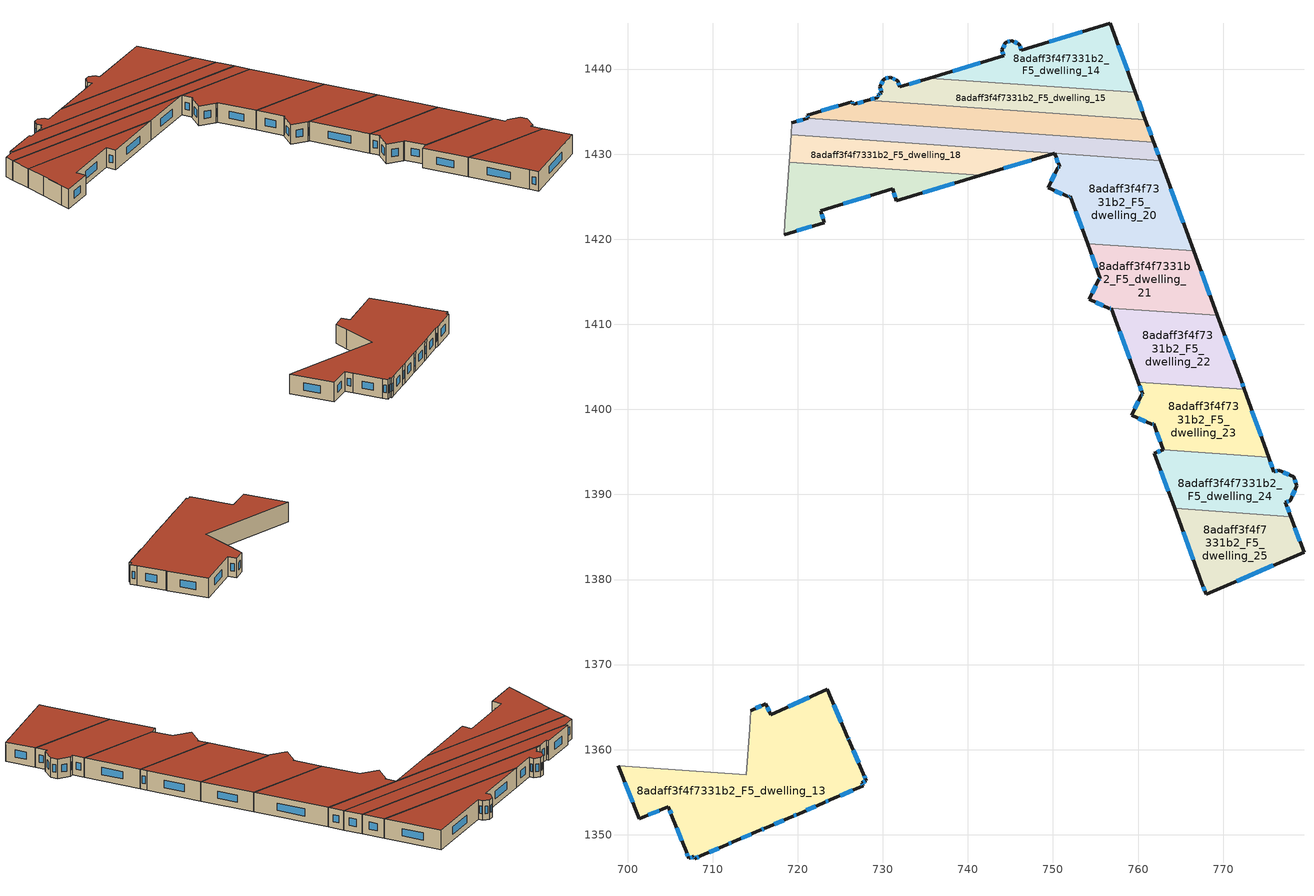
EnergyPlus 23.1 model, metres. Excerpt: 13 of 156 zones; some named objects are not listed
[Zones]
8adaff3f4f7331b2_F5_dwelling_13
 floor to 8adaff3f4f7331b2_F4_dwelling_13 (EU_floor_Construction): 723.47,1367.08 725.9,1361.42 726,1361.16 727.69,1357.19 728.07,1356.35 727.54,1356.1 727.67,1355.74 723.81,1354.09 723.06,1353.77 720.06,1352.43 719.31,1352.11 716.27,1350.81 715.51,1350.5 712.41,1349.17 711.67,1348.83 708.61,1347.51 707.87,1347.2 707.75,1347.45 707.19,1347.24 706.87,1348.06 705.26,1352.07 704.79,1353.27 701.37,1351.91 698.87,1358.1 713.97,1357.05 714.49,1364.6 716.25,1365.38 716.8,1364.13 z15
 wall outside (EU_wall_Construction): 698.87,1358.1 701.37,1351.91 704.79,1353.27 705.26,1352.07 706.87,1348.06 707.19,1347.24 707.75,1347.45 707.87,1347.2 708.61,1347.51 711.67,1348.83 712.41,1349.17 715.51,1350.5 716.27,1350.81 719.31,1352.11 720.06,1352.43 723.06,1353.77 723.81,1354.09 727.67,1355.74 727.54,1356.1 728.07,1356.35 727.69,1357.19 726,1361.16 725.9,1361.42 723.47,1367.08 716.8,1364.13 716.25,1365.38 714.49,1364.6 z15:18
 wall to 8adaff3f4f7331b2_F5_dwelling_12 (EU_wall_Construction): 714.34,1362.46 713.97,1357.05 698.87,1358.1 z15:18
 wall to 8adaff3f4f7331b2_F5_dwelling_11 (EU_wall_Construction): 714.49,1364.6 714.34,1362.46 z15:18
 window (EU_Window_Construction): 715.7,1365.13 715.04,1364.84 / 716.63,1364.52 716.42,1364.99 / 721.38,1366.15 718.89,1365.05 / 725.14,1363.19 724.23,1365.3 / 725.97,1361.24 725.93,1361.34 / 727.16,1358.44 726.53,1359.92 / 727.95,1356.61 727.81,1356.93 / 727.71,1356.18 727.91,1356.27 / 727.63,1355.85 727.58,1355.99 / 725.02,1354.61 726.46,1355.23 / 723.3,1353.87 723.58,1353.99 / 721,1352.85 722.12,1353.35 / 719.55,1352.21 719.83,1352.33 / 717.22,1351.22 718.36,1351.7 / 715.75,1350.6 716.03,1350.72 / 713.38,1349.59 714.54,1350.08 / 711.9,1348.94 712.18,1349.06 / 709.57,1347.93 710.71,1348.42 / 708.1,1347.3 708.38,1347.41 / 707.79,1347.37 707.83,1347.28 / 707.37,1347.3 707.57,1347.38 / 706.97,1347.8 707.09,1347.49 / 705.76,1350.81 706.36,1349.32 / 704.93,1352.9 705.11,1352.45 / 702.44,1352.33 703.72,1352.84 / 699.65,1356.16 700.59,1353.85 z15.94:17.06
 roof outside (EU_roof_Construction): 723.81,1354.09 727.67,1355.74 727.54,1356.1 728.07,1356.35 727.69,1357.19 726,1361.16 725.9,1361.42 723.47,1367.08 716.8,1364.13 716.25,1365.38 714.49,1364.6 713.97,1357.05 698.87,1358.1 701.37,1351.91 704.79,1353.27 705.26,1352.07 706.87,1348.06 707.19,1347.24 707.75,1347.45 707.87,1347.2 708.61,1347.51 711.67,1348.83 712.41,1349.17 715.51,1350.5 716.27,1350.81 719.31,1352.11 720.06,1352.43 723.06,1353.77 z18
8adaff3f4f7331b2_F5_dwelling_14
 floor to 8adaff3f4f7331b2_F4_dwelling_14 (EU_floor_Construction): 756.73,1445.37 759.7,1437.26 735.48,1438.95 744.19,1441.54 743.98,1442.25 744.46,1443.13 745.16,1443.35 746.06,1442.9 746.27,1442.2 z15
 wall outside (EU_wall_Construction): 759.7,1437.26 756.73,1445.37 746.27,1442.2 746.06,1442.9 745.16,1443.35 744.46,1443.13 743.98,1442.25 744.19,1441.54 735.48,1438.95 z15:18
 wall to 8adaff3f4f7331b2_F5_dwelling_15 (EU_wall_Construction): 735.48,1438.95 759.7,1437.26 z15:18
 window (EU_Window_Construction): 744.94,1443.28 744.68,1443.2 / 745.78,1443.04 745.44,1443.21 / 746.21,1442.42 746.12,1442.68 / 753.45,1444.37 749.55,1443.19 / 758.77,1439.8 757.66,1442.82 / 741.46,1440.73 738.21,1439.76 / 744.05,1442.03 744.13,1441.76 / 744.31,1442.85 744.13,1442.52 z15.94:17.06
 roof outside (EU_roof_Construction): 759.7,1437.26 756.73,1445.37 746.27,1442.2 746.06,1442.9 745.16,1443.35 744.46,1443.13 743.98,1442.25 744.19,1441.54 735.48,1438.95 z18
8adaff3f4f7331b2_F5_dwelling_15
 floor to 8adaff3f4f7331b2_F4_dwelling_15 (EU_floor_Construction): 759.7,1437.26 760.87,1434.06 728.25,1436.34 729.36,1436.66 729.45,1436.86 729.55,1437.01 729.58,1437.04 729.75,1437.18 729.87,1437.24 729.65,1437.94 730.13,1438.82 730.86,1439.06 731.76,1438.61 731.98,1437.91 735.48,1438.95 z15
 wall outside (EU_wall_Construction): 735.48,1438.95 731.98,1437.91 731.76,1438.61 730.86,1439.06 730.13,1438.82 729.65,1437.94 729.87,1437.24 729.75,1437.18 729.58,1437.04 729.55,1437.01 729.45,1436.86 729.36,1436.66 / 760.87,1434.06 759.7,1437.26 / 729.36,1436.65 728.25,1436.34 z15:18
 wall to 8adaff3f4f7331b2_F5_dwelling_16 (EU_wall_Construction): 728.25,1436.34 760.87,1434.06 z15:18
 window (EU_Window_Construction): 729.42,1436.8 729.39,1436.72 / 729.51,1436.96 729.48,1436.91 / 729.7,1437.14 729.63,1437.09 / 729.83,1437.22 729.79,1437.2 / 729.72,1437.72 729.8,1437.46 / 729.98,1438.54 729.8,1438.22 / 730.63,1438.98 730.36,1438.9 / 731.48,1438.75 731.14,1438.92 / 731.91,1438.12 731.83,1438.39 / 734.38,1438.62 733.08,1438.23 / 760.5,1435.07 760.07,1436.26 / 729.01,1436.55 728.6,1436.44 z15.94:17.06
 roof outside (EU_roof_Construction): 760.87,1434.06 759.7,1437.26 735.48,1438.95 731.98,1437.91 731.76,1438.61 730.86,1439.06 730.13,1438.82 729.65,1437.94 729.87,1437.24 729.75,1437.18 729.58,1437.04 729.55,1437.01 729.45,1436.86 729.36,1436.66 728.25,1436.34 z18
8adaff3f4f7331b2_F5_dwelling_16
 floor to 8adaff3f4f7331b2_F4_dwelling_16 (EU_floor_Construction): 760.87,1434.06 761.84,1431.41 721.24,1434.24 721.1,1434.59 726.4,1436.17 726.53,1435.86 728.25,1436.34 z15
 wall outside (EU_wall_Construction): 728.25,1436.34 726.53,1435.86 726.4,1436.17 721.1,1434.59 721.24,1434.24 / 761.84,1431.41 760.87,1434.06 z15:18
 wall to 8adaff3f4f7331b2_F5_dwelling_17 (EU_wall_Construction): 721.24,1434.24 761.84,1431.41 z15:18
 window (EU_Window_Construction): 721.14,1434.48 721.19,1434.35 / 724.74,1435.67 722.76,1435.08 / 726.49,1435.95 726.44,1436.07 / 727.71,1436.19 727.07,1436.01 / 761.54,1432.24 761.17,1433.23 z15.94:17.06
 roof outside (EU_roof_Construction): 761.84,1431.41 760.87,1434.06 728.25,1436.34 726.53,1435.86 726.4,1436.17 721.1,1434.59 721.24,1434.24 z18
8adaff3f4f7331b2_F5_dwelling_17
 floor to 8adaff3f4f7331b2_F4_dwelling_17 (EU_floor_Construction): 761.84,1431.41 762.64,1429.24 719.21,1432.26 719.31,1433.68 721.19,1434.22 721.24,1434.24 z15
 wall outside (EU_wall_Construction): 721.24,1434.24 721.19,1434.22 719.31,1433.68 / 762.64,1429.24 761.84,1431.41 z15:18
 wall to 8adaff3f4f7331b2_F5_dwelling_18 (EU_wall_Construction): 719.21,1432.26 750.18,1430.1 z15:18
 wall to 8adaff3f4f7331b2_F5_dwelling_0 (EU_wall_Construction): 719.31,1433.68 719.21,1432.26 z15:18
 wall to 8adaff3f4f7331b2_F5_dwelling_20 (EU_wall_Construction): 750.18,1430.1 762.64,1429.24 z15:18
 window (EU_Window_Construction): 720.6,1434.05 719.9,1433.85 / 762.39,1429.92 762.09,1430.73 z15.94:17.06
 roof outside (EU_roof_Construction): 762.64,1429.24 761.84,1431.41 721.24,1434.24 721.19,1434.22 719.31,1433.68 719.21,1432.26 z18
8adaff3f4f7331b2_F5_dwelling_18
 floor to 8adaff3f4f7331b2_F4_dwelling_18 (EU_floor_Construction): 750.18,1430.1 741.52,1427.5 718.99,1429.07 719.21,1432.26 z15
 wall outside (EU_wall_Construction): 741.52,1427.5 750.18,1430.1 z15:18
 wall to 8adaff3f4f7331b2_F5_dwelling_19 (EU_wall_Construction): 718.99,1429.07 741.52,1427.5 z15:18
 wall to 8adaff3f4f7331b2_F5_dwelling_0 (EU_wall_Construction): 719.21,1432.26 718.99,1429.07 z15:18
 window (EU_Window_Construction): 744.24,1428.31 747.47,1429.29 z15.94:17.06
 roof outside (EU_roof_Construction): 750.18,1430.1 719.21,1432.26 718.99,1429.07 741.52,1427.5 z18
8adaff3f4f7331b2_F5_dwelling_19
 floor to 8adaff3f4f7331b2_F4_dwelling_19 (EU_floor_Construction): 741.52,1427.5 731.57,1424.5 731.15,1425.92 722.68,1423.37 723.1,1421.94 718.39,1420.52 718.99,1429.07 z15
 wall outside (EU_wall_Construction): 718.39,1420.52 723.1,1421.94 722.68,1423.37 731.15,1425.92 731.57,1424.5 741.52,1427.5 z15:18
 wall to 8adaff3f4f7331b2_F5_dwelling_0 (EU_wall_Construction): 718.99,1429.07 718.76,1425.82 z15:18
 wall to 8adaff3f4f7331b2_F5_dwelling_1 (EU_wall_Construction): 718.76,1425.82 718.49,1421.97 z15:18
 wall to 8adaff3f4f7331b2_F5_dwelling_2 (EU_wall_Construction): 718.49,1421.97 718.39,1420.52 z15:18
 window (EU_Window_Construction): 734.69,1425.44 738.4,1426.56 / 731.28,1425.48 731.44,1424.95 / 725.33,1424.17 728.49,1425.12 / 722.97,1422.39 722.81,1422.92 / 719.87,1420.97 721.62,1421.5 z15.94:17.06
 roof outside (EU_roof_Construction): 741.52,1427.5 718.99,1429.07 718.39,1420.52 723.1,1421.94 722.68,1423.37 731.15,1425.92 731.57,1424.5 z18
8adaff3f4f7331b2_F5_dwelling_20
 floor to 8adaff3f4f7331b2_F4_dwelling_20 (EU_floor_Construction): 762.64,1429.24 766.53,1418.62 754.07,1419.49 752.03,1425.05 751.83,1424.97 749.44,1426.06 750.56,1428.43 750.77,1428.5 750.18,1430.1 z15
 wall outside (EU_wall_Construction): 750.18,1430.1 750.77,1428.5 750.56,1428.43 749.44,1426.06 751.83,1424.97 752.03,1425.05 754.07,1419.49 / 766.53,1418.62 762.64,1429.24 z15:18
 wall to 8adaff3f4f7331b2_F5_dwelling_21 (EU_wall_Construction): 754.07,1419.49 766.53,1418.62 z15:18
 window (EU_Window_Construction): 750.21,1427.69 749.8,1426.8 / 750.71,1428.48 750.63,1428.45 / 750.37,1429.6 750.59,1429.01 / 765.31,1421.95 763.86,1425.91 / 752.67,1423.3 753.43,1421.23 / 751.9,1425 751.97,1425.02 / 750.19,1425.72 751.08,1425.31 z15.94:17.06
 roof outside (EU_roof_Construction): 766.53,1418.62 762.64,1429.24 750.18,1430.1 750.77,1428.5 750.56,1428.43 749.44,1426.06 751.83,1424.97 752.03,1425.05 754.07,1419.49 z18
8adaff3f4f7331b2_F5_dwelling_21
 floor to 8adaff3f4f7331b2_F4_dwelling_21 (EU_floor_Construction): 766.53,1418.62 769.31,1411.04 756.85,1411.91 756.65,1411.84 754.26,1412.92 755.38,1415.29 755.58,1415.37 754.07,1419.49 z15
 wall outside (EU_wall_Construction): 754.07,1419.49 755.58,1415.37 755.38,1415.29 754.26,1412.92 756.65,1411.84 756.85,1411.91 / 769.31,1411.04 766.53,1418.62 z15:18
 wall to 8adaff3f4f7331b2_F5_dwelling_22 (EU_wall_Construction): 756.85,1411.91 769.31,1411.04 z15:18
 window (EU_Window_Construction): 755.52,1415.35 755.44,1415.32 / 754.54,1418.2 755.11,1416.66 / 768.44,1413.42 767.4,1416.24 / 756.71,1411.86 756.79,1411.89 / 755.01,1412.58 755.9,1412.18 / 755.03,1414.55 754.61,1413.66 z15.94:17.06
 roof outside (EU_roof_Construction): 769.31,1411.04 766.53,1418.62 754.07,1419.49 755.58,1415.37 755.38,1415.29 754.26,1412.92 756.65,1411.84 756.85,1411.91 z18
8adaff3f4f7331b2_F5_dwelling_22
 floor to 8adaff3f4f7331b2_F4_dwelling_22 (EU_floor_Construction): 769.31,1411.04 772.1,1403.41 772.49,1402.35 760.03,1403.22 756.85,1411.91 z15
 wall outside (EU_wall_Construction): 756.85,1411.91 760.03,1403.22 / 772.49,1402.35 772.1,1403.41 769.31,1411.04 z15:18
 wall to 8adaff3f4f7331b2_F5_dwelling_23 (EU_wall_Construction): 760.03,1403.22 772.49,1402.35 z15:18
 window (EU_Window_Construction): 757.85,1409.19 759.03,1405.94 / 771.23,1405.8 770.18,1408.65 / 772.37,1402.68 772.22,1403.08 z15.94:17.06
 roof outside (EU_roof_Construction): 772.49,1402.35 772.1,1403.41 769.31,1411.04 756.85,1411.91 760.03,1403.22 z18
8adaff3f4f7331b2_F5_dwelling_23
 floor to 8adaff3f4f7331b2_F4_dwelling_23 (EU_floor_Construction): 772.49,1402.35 775.36,1394.37 762.96,1395.23 761.84,1398.3 761.64,1398.23 759.25,1399.32 760.37,1401.68 760.57,1401.76 760.03,1403.22 z15
 wall outside (EU_wall_Construction): 760.03,1403.22 760.57,1401.76 760.37,1401.68 759.25,1399.32 761.64,1398.23 761.84,1398.3 762.96,1395.23 / 775.36,1394.37 772.49,1402.35 z15:18
 wall to 8adaff3f4f7331b2_F5_dwelling_24 (EU_wall_Construction): 762.96,1395.23 775.36,1394.37 z15:18
 window (EU_Window_Construction): 761.7,1398.25 761.77,1398.28 / 760,1398.97 760.89,1398.57 / 760.02,1400.94 759.6,1400.06 / 760.5,1401.73 760.43,1401.71 / 760.2,1402.76 760.4,1402.21 / 774.46,1396.87 773.39,1399.85 / 762.19,1397.34 762.61,1396.19 z15.94:17.06
 roof outside (EU_roof_Construction): 775.36,1394.37 772.49,1402.35 760.03,1403.22 760.57,1401.76 760.37,1401.68 759.25,1399.32 761.64,1398.23 761.84,1398.3 762.96,1395.23 z18
8adaff3f4f7331b2_F5_dwelling_24
 floor to 8adaff3f4f7331b2_F4_dwelling_24 (EU_floor_Construction): 778.27,1392.07 778.65,1391.03 777.87,1389.28 777.33,1389.07 777.95,1387.4 764.3,1388.35 761.92,1394.84 762.96,1395.23 775.36,1394.37 775.97,1392.65 776.52,1392.86 z15
 wall outside (EU_wall_Construction): 777.95,1387.4 777.33,1389.07 777.87,1389.28 778.65,1391.03 778.27,1392.07 776.52,1392.86 775.97,1392.65 775.36,1394.37 / 762.96,1395.23 761.92,1394.84 764.3,1388.35 z15:18
 wall to 8adaff3f4f7331b2_F5_dwelling_25 (EU_wall_Construction): 764.3,1388.35 777.95,1387.4 z15:18
 window (EU_Window_Construction): 778.53,1391.36 778.39,1391.75 / 778.11,1389.83 778.4,1390.48 / 777.5,1389.13 777.7,1389.21 / 777.76,1387.92 777.52,1388.54 / 762.66,1392.81 763.55,1390.38 / 762.63,1395.11 762.24,1394.96 / 775.78,1393.19 775.55,1393.83 / 776.35,1392.79 776.14,1392.71 / 777.72,1392.32 777.07,1392.61 z15.94:17.06
 roof outside (EU_roof_Construction): 777.95,1387.4 777.33,1389.07 777.87,1389.28 778.65,1391.03 778.27,1392.07 776.52,1392.86 775.97,1392.65 775.36,1394.37 762.96,1395.23 761.92,1394.84 764.3,1388.35 z18
8adaff3f4f7331b2_F5_dwelling_25
 floor to 8adaff3f4f7331b2_F4_dwelling_25 (EU_floor_Construction): 777.95,1387.4 779.51,1383.21 768.01,1378.25 767.51,1379.57 764.3,1388.35 z15
 wall outside (EU_wall_Construction): 764.3,1388.35 767.51,1379.57 768.01,1378.25 779.51,1383.21 777.95,1387.4 z15:18
 window (EU_Window_Construction): 765.3,1385.6 766.5,1382.32 / 779.02,1384.52 778.44,1386.08 / 771.62,1379.8 775.9,1381.65 / 767.67,1379.16 767.86,1378.66 z15.94:17.06
 roof outside (EU_roof_Construction): 779.51,1383.21 777.95,1387.4 764.3,1388.35 767.51,1379.57 768.01,1378.25 z18
[Building]
EU S2 Campaign: North Axis=0; Terrain=City; Solar Distribution=FullExterior
[Site:Location]
Vienna: Latitude=48; Longitude=16.5; Time Zone=1; Elevation=183
[SizingPeriod:WeatherFileDays]
AnnualSizingPeriod: Begin Month=1; Begin Day of Month=1; End Month=12; End Day of Month=31; Day of Week for Start Day=Monday; Use Weather File Daylight Saving Period=No; Use Weather File Rain and Snow Indicators=No
[MATERIAL]
EU_InternalMass_Material: Roughness=MediumRough; Thickness=0.1; Conductivity=1; Density=1800; Specific Heat=900; Thermal Absorptance=0.9; Solar Absorptance=0.7; Visible Absorptance=0.7
[MATERIAL:NOMASS] Roughness=MediumRough; Thermal Absorptance=0.9; Solar Absorptance=0.7; Visible Absorptance=0.7
Name | Thermal Resistance
EU_wall_NoMass | 0.914258
EU_roof_NoMass | 0.954009
EU_floor_NoMass | 1.09711
[WINDOWMATERIAL:SIMPLEGLAZINGSYSTEM]
EU_Window_SimpleGlazing: UFactor=2.09642; Solar Heat Gain Coefficient=0.65; Visible Transmittance=0.65
[CONSTRUCTION]
EU_wall_Construction: EU_wall_NoMass
EU_roof_Construction: EU_roof_NoMass
EU_floor_Construction: EU_floor_NoMass
EU_Window_Construction: EU_Window_SimpleGlazing
EU_InternalMass_Construction: EU_InternalMass_Material
[ZONE] Type=1; Multiplier=1; Ceiling Height=autocalculate; Floor Area=autocalculate; Part of Total Floor Area=Yes
Name | Volume
8adaff3f4f7331b2_F5_dwelling_13 | 781.824
8adaff3f4f7331b2_F5_dwelling_14 | 293.911
8adaff3f4f7331b2_F5_dwelling_15 | 276.693
8adaff3f4f7331b2_F5_dwelling_16 | 290.443
8adaff3f4f7331b2_F5_dwelling_17 | 270.956
8adaff3f4f7331b2_F5_dwelling_18 | 257.613
8adaff3f4f7331b2_F5_dwelling_19 | 250.732
8adaff3f4f7331b2_F5_dwelling_20 | 399.421
8adaff3f4f7331b2_F5_dwelling_21 | 288.553
8adaff3f4f7331b2_F5_dwelling_22 | 316.701
8adaff3f4f7331b2_F5_dwelling_23 | 302.736
8adaff3f4f7331b2_F5_dwelling_24 | 293.404
8adaff3f4f7331b2_F5_dwelling_25 | 285.528
[INTERNALMASS] Construction=EU_InternalMass_Construction
Name | Zone or ZoneList | Surface Area
8adaff3f4f7331b2_F5_dwelling_13_EU_InternalMass | 8adaff3f4f7331b2_F5_dwelling_13 | 260.606
8adaff3f4f7331b2_F5_dwelling_14_EU_InternalMass | 8adaff3f4f7331b2_F5_dwelling_14 | 97.97
8adaff3f4f7331b2_F5_dwelling_15_EU_InternalMass | 8adaff3f4f7331b2_F5_dwelling_15 | 92.229
8adaff3f4f7331b2_F5_dwelling_16_EU_InternalMass | 8adaff3f4f7331b2_F5_dwelling_16 | 96.8139
8adaff3f4f7331b2_F5_dwelling_17_EU_InternalMass | 8adaff3f4f7331b2_F5_dwelling_17 | 90.323
8adaff3f4f7331b2_F5_dwelling_18_EU_InternalMass | 8adaff3f4f7331b2_F5_dwelling_18 | 85.8854
8adaff3f4f7331b2_F5_dwelling_19_EU_InternalMass | 8adaff3f4f7331b2_F5_dwelling_19 | 83.5768
8adaff3f4f7331b2_F5_dwelling_20_EU_InternalMass | 8adaff3f4f7331b2_F5_dwelling_20 | 133.139
8adaff3f4f7331b2_F5_dwelling_21_EU_InternalMass | 8adaff3f4f7331b2_F5_dwelling_21 | 96.1843
8adaff3f4f7331b2_F5_dwelling_22_EU_InternalMass | 8adaff3f4f7331b2_F5_dwelling_22 | 105.567
8adaff3f4f7331b2_F5_dwelling_23_EU_InternalMass | 8adaff3f4f7331b2_F5_dwelling_23 | 100.912
8adaff3f4f7331b2_F5_dwelling_24_EU_InternalMass | 8adaff3f4f7331b2_F5_dwelling_24 | 97.801
8adaff3f4f7331b2_F5_dwelling_25_EU_InternalMass | 8adaff3f4f7331b2_F5_dwelling_25 | 95.1763
[OTHEREQUIPMENT] Fuel Type=Electricity; Design Level Calculation Method=Watts/Area; Power per Zone Floor Area=1; Fraction Latent=0; Fraction Radiant=0; Fraction Lost=0; Carbon Dioxide Generation Rate=0; EndUse Subcategory=EU_Step8_InternalGains
Name | Zone or ZoneList or Space or SpaceList | Schedule
EU_Step8_InternalGain_8adaff3f4f7331b2_F5_dwelling_13_f000 | 8adaff3f4f7331b2_F5_dwelling_13 | EU_Step8_GainSchedule_8adaff3f4f7331b2_F5_dwelling_13_f000
EU_Step8_InternalGain_8adaff3f4f7331b2_F5_dwelling_14_f000 | 8adaff3f4f7331b2_F5_dwelling_14 | EU_Step8_GainSchedule_8adaff3f4f7331b2_F5_dwelling_14_f000
EU_Step8_InternalGain_8adaff3f4f7331b2_F5_dwelling_15_f000 | 8adaff3f4f7331b2_F5_dwelling_15 | EU_Step8_GainSchedule_8adaff3f4f7331b2_F5_dwelling_15_f000
EU_Step8_InternalGain_8adaff3f4f7331b2_F5_dwelling_16_f000 | 8adaff3f4f7331b2_F5_dwelling_16 | EU_Step8_GainSchedule_8adaff3f4f7331b2_F5_dwelling_16_f000
EU_Step8_InternalGain_8adaff3f4f7331b2_F5_dwelling_17_f000 | 8adaff3f4f7331b2_F5_dwelling_17 | EU_Step8_GainSchedule_8adaff3f4f7331b2_F5_dwelling_17_f000
EU_Step8_InternalGain_8adaff3f4f7331b2_F5_dwelling_18_f000 | 8adaff3f4f7331b2_F5_dwelling_18 | EU_Step8_GainSchedule_8adaff3f4f7331b2_F5_dwelling_18_f000
EU_Step8_InternalGain_8adaff3f4f7331b2_F5_dwelling_19_f000 | 8adaff3f4f7331b2_F5_dwelling_19 | EU_Step8_GainSchedule_8adaff3f4f7331b2_F5_dwelling_19_f000
EU_Step8_InternalGain_8adaff3f4f7331b2_F5_dwelling_20_f000 | 8adaff3f4f7331b2_F5_dwelling_20 | EU_Step8_GainSchedule_8adaff3f4f7331b2_F5_dwelling_20_f000
EU_Step8_InternalGain_8adaff3f4f7331b2_F5_dwelling_21_f000 | 8adaff3f4f7331b2_F5_dwelling_21 | EU_Step8_GainSchedule_8adaff3f4f7331b2_F5_dwelling_21_f000
EU_Step8_InternalGain_8adaff3f4f7331b2_F5_dwelling_22_f000 | 8adaff3f4f7331b2_F5_dwelling_22 | EU_Step8_GainSchedule_8adaff3f4f7331b2_F5_dwelling_22_f000
EU_Step8_InternalGain_8adaff3f4f7331b2_F5_dwelling_23_f000 | 8adaff3f4f7331b2_F5_dwelling_23 | EU_Step8_GainSchedule_8adaff3f4f7331b2_F5_dwelling_23_f000
EU_Step8_InternalGain_8adaff3f4f7331b2_F5_dwelling_24_f000 | 8adaff3f4f7331b2_F5_dwelling_24 | EU_Step8_GainSchedule_8adaff3f4f7331b2_F5_dwelling_24_f000
EU_Step8_InternalGain_8adaff3f4f7331b2_F5_dwelling_25_f000 | 8adaff3f4f7331b2_F5_dwelling_25 | EU_Step8_GainSchedule_8adaff3f4f7331b2_F5_dwelling_25_f000
[ZONEVENTILATION:DESIGNFLOWRATE] Schedule=EU_AlwaysOn; Design Flow Rate Calculation Method=AirChanges/Hour; Air Changes per Hour=0.546891; Ventilation Type=Natural; Fan Pressure Rise=0; Fan Total Efficiency=1; Constant Term Coefficient=1; Temperature Term Coefficient=0; Velocity Term Coefficient=0; Velocity Squared Term Coefficient=0; Minimum Indoor Temperature=-100; Maximum Indoor Temperature=100; Delta Temperature=-100; Minimum Outdoor Temperature=-100; Maximum Outdoor Temperature=100; Maximum Wind Speed=40
Name | Zone or ZoneList or Space or SpaceList
EU_ConstantAir_8adaff3f4f7331b2_F5_dwelling_13 | 8adaff3f4f7331b2_F5_dwelling_13
EU_ConstantAir_8adaff3f4f7331b2_F5_dwelling_14 | 8adaff3f4f7331b2_F5_dwelling_14
EU_ConstantAir_8adaff3f4f7331b2_F5_dwelling_15 | 8adaff3f4f7331b2_F5_dwelling_15
EU_ConstantAir_8adaff3f4f7331b2_F5_dwelling_16 | 8adaff3f4f7331b2_F5_dwelling_16
EU_ConstantAir_8adaff3f4f7331b2_F5_dwelling_17 | 8adaff3f4f7331b2_F5_dwelling_17
EU_ConstantAir_8adaff3f4f7331b2_F5_dwelling_18 | 8adaff3f4f7331b2_F5_dwelling_18
EU_ConstantAir_8adaff3f4f7331b2_F5_dwelling_19 | 8adaff3f4f7331b2_F5_dwelling_19
EU_ConstantAir_8adaff3f4f7331b2_F5_dwelling_20 | 8adaff3f4f7331b2_F5_dwelling_20
EU_ConstantAir_8adaff3f4f7331b2_F5_dwelling_21 | 8adaff3f4f7331b2_F5_dwelling_21
EU_ConstantAir_8adaff3f4f7331b2_F5_dwelling_22 | 8adaff3f4f7331b2_F5_dwelling_22
EU_ConstantAir_8adaff3f4f7331b2_F5_dwelling_23 | 8adaff3f4f7331b2_F5_dwelling_23
EU_ConstantAir_8adaff3f4f7331b2_F5_dwelling_24 | 8adaff3f4f7331b2_F5_dwelling_24
EU_ConstantAir_8adaff3f4f7331b2_F5_dwelling_25 | 8adaff3f4f7331b2_F5_dwelling_25
[HVACTEMPLATE:ZONE:IDEALLOADSAIRSYSTEM] System Availability Schedule=EU_AlwaysOn; Maximum Heating Supply Air Temperature=50; Minimum Cooling Supply Air Temperature=13; Maximum Heating Supply Air Humidity Ratio=0.0156; Minimum Cooling Supply Air Humidity Ratio=0.0077; Heating Limit=NoLimit; Cooling Limit=NoLimit; Heating Availability Schedule=EU_AlwaysOn; Cooling Availability Schedule=EU_CoolingOff; Dehumidification Control Type=ConstantSensibleHeatRatio; Cooling Sensible Heat Ratio=0.7; Dehumidification Setpoint=60; Humidification Control Type=None; Humidification Setpoint=30; Outdoor Air Method=None; Outdoor Air Flow Rate per Person=0.00944; Outdoor Air Flow Rate per Zone Floor Area=0; Outdoor Air Flow Rate per Zone=0; Demand Controlled Ventilation Type=None; Outdoor Air Economizer Type=NoEconomizer; Heat Recovery Type=None; Sensible Heat Recovery Effectiveness=0.7; Latent Heat Recovery Effectiveness=0.65
Name | Template Thermostat
8adaff3f4f7331b2_F5_dwelling_13 | EU_HeatOnly_8adaff3f4f7331b2_F5_dwelling_13
8adaff3f4f7331b2_F5_dwelling_14 | EU_HeatOnly_8adaff3f4f7331b2_F5_dwelling_14
8adaff3f4f7331b2_F5_dwelling_15 | EU_HeatOnly_8adaff3f4f7331b2_F5_dwelling_15
8adaff3f4f7331b2_F5_dwelling_16 | EU_HeatOnly_8adaff3f4f7331b2_F5_dwelling_16
8adaff3f4f7331b2_F5_dwelling_17 | EU_HeatOnly_8adaff3f4f7331b2_F5_dwelling_17
8adaff3f4f7331b2_F5_dwelling_18 | EU_HeatOnly_8adaff3f4f7331b2_F5_dwelling_18
8adaff3f4f7331b2_F5_dwelling_19 | EU_HeatOnly_8adaff3f4f7331b2_F5_dwelling_19
8adaff3f4f7331b2_F5_dwelling_20 | EU_HeatOnly_8adaff3f4f7331b2_F5_dwelling_20
8adaff3f4f7331b2_F5_dwelling_21 | EU_HeatOnly_8adaff3f4f7331b2_F5_dwelling_21
8adaff3f4f7331b2_F5_dwelling_22 | EU_HeatOnly_8adaff3f4f7331b2_F5_dwelling_22
8adaff3f4f7331b2_F5_dwelling_23 | EU_HeatOnly_8adaff3f4f7331b2_F5_dwelling_23
8adaff3f4f7331b2_F5_dwelling_24 | EU_HeatOnly_8adaff3f4f7331b2_F5_dwelling_24
8adaff3f4f7331b2_F5_dwelling_25 | EU_HeatOnly_8adaff3f4f7331b2_F5_dwelling_25
[SIZING:ZONE] Zone Cooling Design Supply Air Temperature Input Method=SupplyAirTemperature; Zone Cooling Design Supply Air Temperature=13; Zone Heating Design Supply Air Temperature Input Method=SupplyAirTemperature; Zone Heating Design Supply Air Temperature=50; Zone Cooling Design Supply Air Humidity Ratio=0.008; Zone Heating Design Supply Air Humidity Ratio=0.008; Cooling Design Air Flow Method=DesignDay; Cooling Design Air Flow Rate=0; Cooling Minimum Air Flow per Zone Floor Area=0.000762; Cooling Minimum Air Flow=0; Cooling Minimum Air Flow Fraction=0.2; Heating Design Air Flow Method=DesignDay; Heating Design Air Flow Rate=0; Heating Maximum Air Flow per Zone Floor Area=0.002032; Heating Maximum Air Flow=0.141576; Heating Maximum Air Flow Fraction=0.3; Account for Dedicated Outdoor Air System=No; Dedicated Outdoor Air System Control Strategy=NeutralSupplyAir; Dedicated Outdoor Air Low Setpoint Temperature for Design=autosize; Dedicated Outdoor Air High Setpoint Temperature for Design=autosize; Zone Load Sizing Method=Sensible Load Only No Latent Load; Zone Latent Cooling Design Supply Air Humidity Ratio Input Method=HumidityRatioDifference; Zone Cooling Design Supply Air Humidity Ratio Difference=0.005; Zone Latent Heating Design Supply Air Humidity Ratio Input Method=HumidityRatioDifference; Zone Humidification Design Supply Air Humidity Ratio Difference=0.005
8adaff3f4f7331b2_F5_dwelling_13; 8adaff3f4f7331b2_F5_dwelling_14; 8adaff3f4f7331b2_F5_dwelling_15; 8adaff3f4f7331b2_F5_dwelling_16; 8adaff3f4f7331b2_F5_dwelling_17; 8adaff3f4f7331b2_F5_dwelling_18; 8adaff3f4f7331b2_F5_dwelling_19; 8adaff3f4f7331b2_F5_dwelling_20; 8adaff3f4f7331b2_F5_dwelling_21; 8adaff3f4f7331b2_F5_dwelling_22; 8adaff3f4f7331b2_F5_dwelling_23; 8adaff3f4f7331b2_F5_dwelling_24; 8adaff3f4f7331b2_F5_dwelling_25
[SCHEDULE:CONSTANT]
Name | Hourly Value
EU_AlwaysOn | 1
EU_CoolingOff | 0
[SCHEDULE:FILE] Column Number=1; Rows to Skip at Top=0; Number of Hours of Data=8760; Column Separator=Comma; Interpolate to Timestep=No; Minutes per Item=60; Adjust Schedule for Daylight Savings=Yes
Name | File
EU_Step8_GainSchedule_8adaff3f4f7331b2_F5_dwelling_13_f000 | ../../schedules/8adaff3f4f7331b2/8adaff3f4f7331b2_F5_dwelling_13_f000_gain.csv
EU_Step8_GainSchedule_8adaff3f4f7331b2_F5_dwelling_14_f000 | ../../schedules/8adaff3f4f7331b2/8adaff3f4f7331b2_F5_dwelling_14_f000_gain.csv
EU_Step8_GainSchedule_8adaff3f4f7331b2_F5_dwelling_15_f000 | ../../schedules/8adaff3f4f7331b2/8adaff3f4f7331b2_F5_dwelling_15_f000_gain.csv
EU_Step8_GainSchedule_8adaff3f4f7331b2_F5_dwelling_16_f000 | ../../schedules/8adaff3f4f7331b2/8adaff3f4f7331b2_F5_dwelling_16_f000_gain.csv
EU_Step8_GainSchedule_8adaff3f4f7331b2_F5_dwelling_17_f000 | ../../schedules/8adaff3f4f7331b2/8adaff3f4f7331b2_F5_dwelling_17_f000_gain.csv
EU_Step8_GainSchedule_8adaff3f4f7331b2_F5_dwelling_18_f000 | ../../schedules/8adaff3f4f7331b2/8adaff3f4f7331b2_F5_dwelling_18_f000_gain.csv
EU_Step8_GainSchedule_8adaff3f4f7331b2_F5_dwelling_19_f000 | ../../schedules/8adaff3f4f7331b2/8adaff3f4f7331b2_F5_dwelling_19_f000_gain.csv
EU_Step8_GainSchedule_8adaff3f4f7331b2_F5_dwelling_20_f000 | ../../schedules/8adaff3f4f7331b2/8adaff3f4f7331b2_F5_dwelling_20_f000_gain.csv
EU_Step8_GainSchedule_8adaff3f4f7331b2_F5_dwelling_21_f000 | ../../schedules/8adaff3f4f7331b2/8adaff3f4f7331b2_F5_dwelling_21_f000_gain.csv
EU_Step8_GainSchedule_8adaff3f4f7331b2_F5_dwelling_22_f000 | ../../schedules/8adaff3f4f7331b2/8adaff3f4f7331b2_F5_dwelling_22_f000_gain.csv
EU_Step8_GainSchedule_8adaff3f4f7331b2_F5_dwelling_23_f000 | ../../schedules/8adaff3f4f7331b2/8adaff3f4f7331b2_F5_dwelling_23_f000_gain.csv
EU_Step8_GainSchedule_8adaff3f4f7331b2_F5_dwelling_24_f000 | ../../schedules/8adaff3f4f7331b2/8adaff3f4f7331b2_F5_dwelling_24_f000_gain.csv
EU_Step8_GainSchedule_8adaff3f4f7331b2_F5_dwelling_25_f000 | ../../schedules/8adaff3f4f7331b2/8adaff3f4f7331b2_F5_dwelling_25_f000_gain.csv
